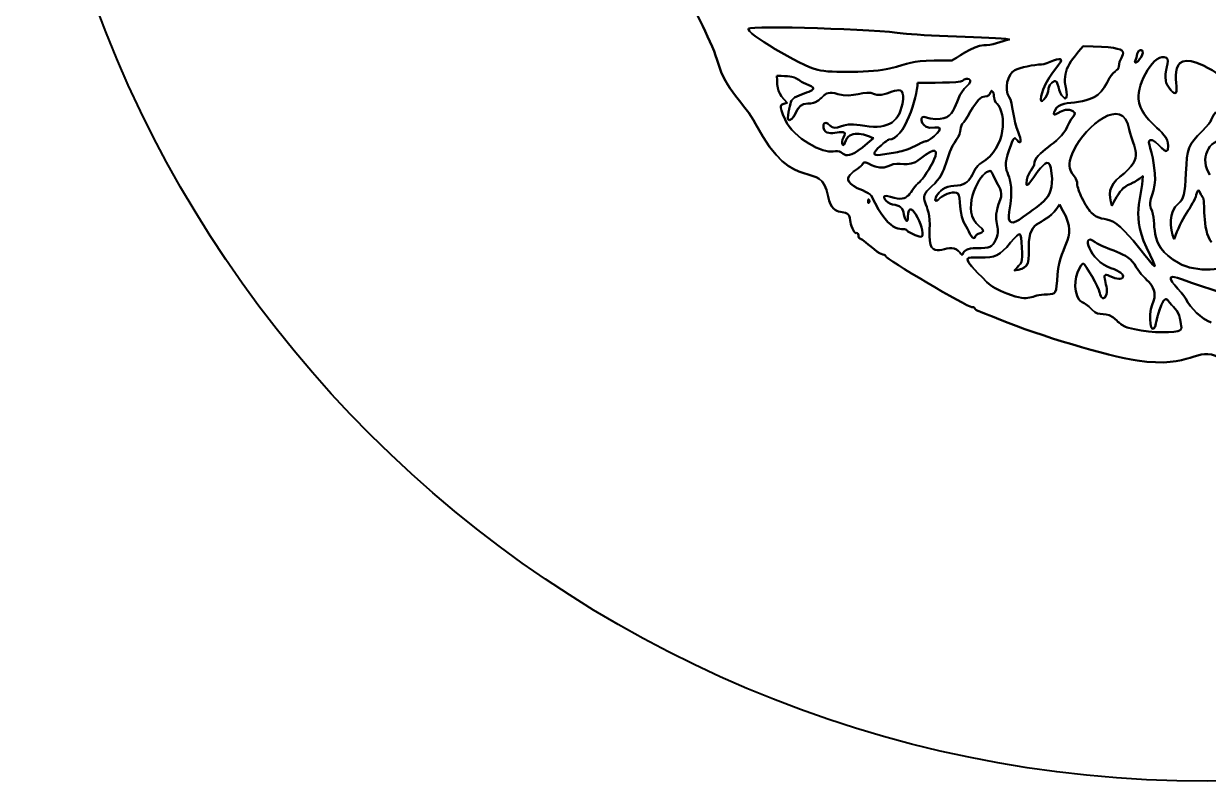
# Model space of a CAD drawing. Header units: millimetres. Extents: x -25 to 25, y -25 to 25.
# Drawn here: x -25 to 0.02, y -25 to -8.99 of the extents above; entities that cross this region are included whole.
import ezdxf

# ---------------------------------------------------------------- set-up
doc = ezdxf.new("R2010")
doc.units = ezdxf.units.MM
doc.layers.add('ModelSketch_Visible', color=7, linetype='Continuous', lineweight=40)

msp = doc.modelspace()

# ---------------------------------------------------------------- linework, layer by layer
at = {"layer": 'ModelSketch_Visible'}
for p, q in [((-1.522, -9.766), (-1.502, -9.704)), ((-1.502, -9.704), (-1.522, -9.766)), ((-1.481, -9.631), (-1.502, -9.704)), ((-1.502, -9.704), (-1.481, -9.631)), ((-5.771, -9.772), (-5.398, -9.769)), ((-5.398, -9.769), (-5.771, -9.772)), ((-1.668, -15.42), (-1.668, -15.42)), ((-1.668, -15.42), (-1.668, -15.42))]:
    msp.add_line(p, q, dxfattribs=at)
msp.add_circle((0, 0), 25, dxfattribs=at)
msp.add_circle((0, 0), 25, dxfattribs=at)
for points, knots in [([(-10.659, -9.047), (-10.958, -8.451), (-11.231, -7.679), (-11.436, -7.138), (-11.723, -6.384), (-11.781, -4.267), (-11.747, -3.109)], [0.04166667, 0.04166667, 0.04166667, 0.04166667, 0.0625, 0.0625, 0.0625, 0.08333333, 0.08333333, 0.08333333, 0.08333333]), ([(-11.747, -3.109), (-11.781, -4.267), (-11.723, -6.384), (-11.436, -7.138), (-11.231, -7.679), (-10.958, -8.451), (-10.659, -9.047)], [0.04166667, 0.04166667, 0.04166667, 0.04166667, 0.0625, 0.0625, 0.0625, 0.08333333, 0.08333333, 0.08333333, 0.08333333]), ([(-9.694, -9.095), (-9.773, -9.177), (-8.602, -9.876), (-8.229, -9.97), (-7.962, -10.038), (-7.049, -10.02), (-6.713, -9.94)], [0.625, 0.625, 0.625, 0.625, 0.75, 0.75, 0.75, 0.875, 0.875, 0.875, 0.875]), ([(-6.713, -9.94), (-7.049, -10.02), (-7.962, -10.038), (-8.229, -9.97), (-8.602, -9.876), (-9.773, -9.177), (-9.694, -9.095)], [0.625, 0.625, 0.625, 0.625, 0.75, 0.75, 0.75, 0.875, 0.875, 0.875, 0.875]), ([(-2.622, -9.466), (-1.393, -9.493), (-1.873, -9.613), (-1.873, -9.9), (-1.873, -9.981), (-1.999, -9.983), (-2.12, -10.238)], [0.65217391, 0.65217391, 0.65217391, 0.65217391, 0.69565217, 0.69565217, 0.69565217, 0.73913043, 0.73913043, 0.73913043, 0.73913043]), ([(-2.12, -10.238), (-1.999, -9.983), (-1.873, -9.981), (-1.873, -9.9), (-1.873, -9.613), (-1.393, -9.493), (-2.622, -9.466)], [0.65217391, 0.65217391, 0.65217391, 0.65217391, 0.69565217, 0.69565217, 0.69565217, 0.73913043, 0.73913043, 0.73913043, 0.73913043]), ([(-0.881, -10.2), (-0.86, -10.303), (-0.742, -10.461), (-0.686, -10.461), (-0.547, -10.461), (-0.963, -9.449), (-0.069, -9.885)], [0.65853659, 0.65853659, 0.65853659, 0.65853659, 0.68292683, 0.68292683, 0.68292683, 0.70731707, 0.70731707, 0.70731707, 0.70731707]), ([(-0.069, -9.885), (-0.963, -9.449), (-0.547, -10.461), (-0.686, -10.461), (-0.742, -10.461), (-0.86, -10.303), (-0.881, -10.2)], [0.65853659, 0.65853659, 0.65853659, 0.65853659, 0.68292683, 0.68292683, 0.68292683, 0.70731707, 0.70731707, 0.70731707, 0.70731707]), ([(-4.188, -10.543), (-4.293, -10.383), (-4.225, -10.054), (-4.071, -9.975), (-3.958, -9.918), (-3.661, -9.854), (-3.506, -9.854), (-3.388, -9.854), (-3.087, -9.666), (-3.087, -9.769), (-3.087, -9.836), (-3.434, -10.143), (-3.509, -10.52)], [0.2608696, 0.2608696, 0.2608696, 0.2608696, 0.3043478, 0.3043478, 0.3043478, 0.3478261, 0.3478261, 0.3478261, 0.3913043, 0.3913043, 0.3913043, 0.4347826, 0.4347826, 0.4347826, 0.4347826]), ([(-3.509, -10.52), (-3.434, -10.143), (-3.087, -9.836), (-3.087, -9.769), (-3.087, -9.666), (-3.388, -9.854), (-3.506, -9.854), (-3.661, -9.854), (-3.958, -9.918), (-4.071, -9.975), (-4.225, -10.054), (-4.293, -10.383), (-4.188, -10.543)], [0.2608696, 0.2608696, 0.2608696, 0.2608696, 0.3043478, 0.3043478, 0.3043478, 0.3478261, 0.3478261, 0.3478261, 0.3913043, 0.3913043, 0.3913043, 0.4347826, 0.4347826, 0.4347826, 0.4347826]), ([(-6.123, -10.241), (-6.123, -10.557), (-6.402, -11.439), (-6.729, -11.439), (-6.737, -11.439), (-7.272, -11.824), (-6.907, -11.762)], [0.5555556, 0.5555556, 0.5555556, 0.5555556, 0.6666667, 0.6666667, 0.6666667, 0.7777778, 0.7777778, 0.7777778, 0.7777778]), ([(-6.907, -11.762), (-7.272, -11.824), (-6.737, -11.439), (-6.729, -11.439), (-6.402, -11.439), (-6.123, -10.557), (-6.123, -10.241)], [0.5555556, 0.5555556, 0.5555556, 0.5555556, 0.6666667, 0.6666667, 0.6666667, 0.7777778, 0.7777778, 0.7777778, 0.7777778]), ([(-6.123, -10.241), (-5.933, -10.24), (-5.222, -10.248), (-5.17, -10.196), (-5.09, -10.116), (-4.912, -10.161), (-5.083, -10.312)], [0.7777778, 0.7777778, 0.7777778, 0.7777778, 0.8888889, 0.8888889, 0.8888889, 1, 1, 1, 1]), ([(-5.083, -10.312), (-4.912, -10.161), (-5.09, -10.116), (-5.17, -10.196), (-5.222, -10.248), (-5.933, -10.24), (-6.123, -10.241)], [0.7777778, 0.7777778, 0.7777778, 0.7777778, 0.8888889, 0.8888889, 0.8888889, 1, 1, 1, 1]), ([(-8.829, -11.027), (-8.911, -11.043), (-8.808, -10.698), (-8.798, -10.652), (-8.758, -10.447), (-8.079, -10.432), (-8.421, -10.29)], [0.8235294, 0.8235294, 0.8235294, 0.8235294, 0.8823529, 0.8823529, 0.8823529, 0.9411765, 0.9411765, 0.9411765, 0.9411765]), ([(-8.421, -10.29), (-8.079, -10.432), (-8.758, -10.447), (-8.798, -10.652), (-8.808, -10.698), (-8.911, -11.043), (-8.829, -11.027)], [0.8235294, 0.8235294, 0.8235294, 0.8235294, 0.8823529, 0.8823529, 0.8823529, 0.9411765, 0.9411765, 0.9411765, 0.9411765]), ([(-5.148, -11.071), (-5.054, -10.977), (-4.875, -10.528), (-4.703, -10.528), (-4.541, -10.528), (-4.593, -10.339), (-4.535, -10.431)], [0.9, 0.9, 0.9, 0.9, 0.95, 0.95, 0.95, 1, 1, 1, 1]), ([(-4.535, -10.431), (-4.593, -10.339), (-4.541, -10.528), (-4.703, -10.528), (-4.875, -10.528), (-5.054, -10.977), (-5.148, -11.071)], [0.9, 0.9, 0.9, 0.9, 0.95, 0.95, 0.95, 1, 1, 1, 1]), ([(-3.337, -10.303), (-3.349, -10.326), (-3.357, -10.349), (-3.357, -10.367), (-3.357, -10.514), (-3.561, -10.778), (-3.509, -10.52)], [0.43478261, 0.43478261, 0.43478261, 0.43478261, 0.45652174, 0.45652174, 0.45652174, 0.5, 0.5, 0.5, 0.5]), ([(-3.509, -10.52), (-3.561, -10.778), (-3.357, -10.514), (-3.357, -10.367), (-3.357, -10.349), (-3.349, -10.326), (-3.337, -10.303)], [0.43478261, 0.43478261, 0.43478261, 0.43478261, 0.47826087, 0.47826087, 0.47826087, 0.5, 0.5, 0.5, 0.5]), ([(-1.458, -10.58), (-1.406, -11.081), (-0.827, -11.234), (-0.827, -11.574), (-0.827, -11.892), (-1.086, -11.402), (-1.216, -11.452)], [0.56097561, 0.56097561, 0.56097561, 0.56097561, 0.58536585, 0.58536585, 0.58536585, 0.6097561, 0.6097561, 0.6097561, 0.6097561]), ([(-1.216, -11.452), (-1.086, -11.402), (-0.827, -11.892), (-0.827, -11.574), (-0.827, -11.234), (-1.406, -11.081), (-1.458, -10.58)], [0.56097561, 0.56097561, 0.56097561, 0.56097561, 0.58536585, 0.58536585, 0.58536585, 0.6097561, 0.6097561, 0.6097561, 0.6097561]), ([(-6.179, -11.578), (-6.07, -11.52), (-5.961, -11.472), (-5.935, -11.472), (-5.869, -11.472), (-5.457, -11.132), (-5.76, -11.185)], [0.2222222, 0.2222222, 0.2222222, 0.2222222, 0.3333333, 0.3333333, 0.3333333, 0.4444444, 0.4444444, 0.4444444, 0.4444444]), ([(-5.76, -11.185), (-5.457, -11.132), (-5.869, -11.472), (-5.935, -11.472), (-5.961, -11.472), (-6.07, -11.52), (-6.179, -11.578)], [0.2222222, 0.2222222, 0.2222222, 0.2222222, 0.3333333, 0.3333333, 0.3333333, 0.4444444, 0.4444444, 0.4444444, 0.4444444]), ([(-5.82, -12.424), (-5.462, -12.116), (-5.56, -11.796), (-5.298, -11.441), (-5.169, -11.265), (-5.248, -11.171), (-5.148, -11.071)], [0.8, 0.8, 0.8, 0.8, 0.85, 0.85, 0.85, 0.9, 0.9, 0.9, 0.9]), ([(-5.148, -11.071), (-5.248, -11.171), (-5.169, -11.265), (-5.298, -11.441), (-5.56, -11.796), (-5.462, -12.116), (-5.82, -12.424)], [0.8, 0.8, 0.8, 0.8, 0.85, 0.85, 0.85, 0.9, 0.9, 0.9, 0.9]), ([(-2.96, -11.17), (-3.108, -11.521), (-3.661, -11.7), (-3.661, -11.971), (-3.661, -12.025), (-3.78, -12.112), (-3.814, -12.293)], [0.86956522, 0.86956522, 0.86956522, 0.86956522, 0.91304348, 0.91304348, 0.91304348, 0.95652174, 0.95652174, 0.95652174, 0.95652174]), ([(-3.814, -12.293), (-3.78, -12.112), (-3.661, -12.025), (-3.661, -11.971), (-3.661, -11.7), (-3.108, -11.521), (-2.96, -11.17)], [0.86956522, 0.86956522, 0.86956522, 0.86956522, 0.91304348, 0.91304348, 0.91304348, 0.95652174, 0.95652174, 0.95652174, 0.95652174]), ([(-4.771, -11.932), (-5.016, -12.077), (-4.92, -12.417), (-5.354, -12.417), (-5.724, -12.417), (-5.865, -12.898), (-5.642, -12.675), (-5.545, -12.579), (-5.336, -12.526), (-5.269, -12.581)], [0.1, 0.1, 0.1, 0.1, 0.15, 0.15, 0.15, 0.2, 0.2, 0.2, 0.25, 0.25, 0.25, 0.25]), ([(-5.269, -12.581), (-5.336, -12.526), (-5.545, -12.579), (-5.642, -12.675), (-5.865, -12.898), (-5.724, -12.417), (-5.354, -12.417), (-4.92, -12.417), (-5.016, -12.077), (-4.771, -11.932)], [0.1, 0.1, 0.1, 0.1, 0.15, 0.15, 0.15, 0.2, 0.2, 0.2, 0.25, 0.25, 0.25, 0.25]), ([(-7.422, -13.417), (-7.34, -13.386), (-7.393, -13.531), (-7.345, -13.531), (-7.315, -13.531), (-7.227, -13.597), (-7.042, -13.758)], [0.1875, 0.1875, 0.1875, 0.1875, 0.20833333, 0.20833333, 0.20833333, 0.22916667, 0.22916667, 0.22916667, 0.22916667]), ([(-7.042, -13.758), (-7.227, -13.597), (-7.315, -13.531), (-7.345, -13.531), (-7.393, -13.531), (-7.34, -13.386), (-7.422, -13.417)], [0.1875, 0.1875, 0.1875, 0.1875, 0.20833333, 0.20833333, 0.20833333, 0.22916667, 0.22916667, 0.22916667, 0.22916667]), ([(-4.85, -15.059), (-4.943, -15.03), (-4.877, -14.981), (-4.973, -14.981), (-5.075, -14.981), (-6.798, -13.958), (-6.798, -13.902), (-6.798, -13.851), (-6.866, -13.912), (-7.042, -13.758)], [0.22916667, 0.22916667, 0.22916667, 0.22916667, 0.25, 0.25, 0.25, 0.27083333, 0.27083333, 0.27083333, 0.29166667, 0.29166667, 0.29166667, 0.29166667]), ([(-7.042, -13.758), (-6.866, -13.912), (-6.798, -13.851), (-6.798, -13.902), (-6.798, -13.958), (-5.075, -14.981), (-4.973, -14.981), (-4.877, -14.981), (-4.943, -15.03), (-4.85, -15.059)], [0.22916667, 0.22916667, 0.22916667, 0.22916667, 0.25, 0.25, 0.25, 0.27083333, 0.27083333, 0.27083333, 0.29166667, 0.29166667, 0.29166667, 0.29166667]), ([(-4.471, -13.55), (-4.555, -13.722), (-4.579, -13.733), (-4.876, -13.733), (-5.301, -13.733), (-5.083, -14.001), (-5.259, -13.797)], [0.6, 0.6, 0.6, 0.6, 0.65, 0.65, 0.65, 0.7, 0.7, 0.7, 0.7]), ([(-5.259, -13.797), (-5.083, -14.001), (-5.301, -13.733), (-4.876, -13.733), (-4.579, -13.733), (-4.555, -13.722), (-4.471, -13.55)], [0.6, 0.6, 0.6, 0.6, 0.65, 0.65, 0.65, 0.7, 0.7, 0.7, 0.7]), ([(-4.156, -13.617), (-4.397, -13.896), (-4.477, -13.935), (-4.803, -13.935), (-5.102, -13.935), (-5.262, -13.86), (-4.656, -14.454)], [0.3, 0.3, 0.3, 0.3, 0.4, 0.4, 0.4, 0.5, 0.5, 0.5, 0.5]), ([(-4.656, -14.454), (-5.262, -13.86), (-5.102, -13.935), (-4.803, -13.935), (-4.477, -13.935), (-4.397, -13.896), (-4.156, -13.617)], [0.3, 0.3, 0.3, 0.3, 0.4, 0.4, 0.4, 0.5, 0.5, 0.5, 0.5]), ([(0.604, -14.008), (1.111, -13.529), (0.76, -14.374), (0.535, -14.374), (0.257, -14.374), (0.725, -14.566), (0.725, -14.659), (0.725, -14.918), (-0.597, -14.34), (-0.732, -14.34), (-0.911, -14.34), (-0.531, -14.664), (-0.458, -14.806), (-0.353, -15.014), (-0.131, -15.222), (0.076, -15.307)], [0.3414634, 0.3414634, 0.3414634, 0.3414634, 0.3658537, 0.3658537, 0.3658537, 0.3902439, 0.3902439, 0.3902439, 0.4146341, 0.4146341, 0.4146341, 0.4390244, 0.4390244, 0.4390244, 0.4634146, 0.4634146, 0.4634146, 0.4634146]), ([(0.076, -15.307), (-0.131, -15.222), (-0.353, -15.014), (-0.458, -14.806), (-0.531, -14.664), (-0.911, -14.34), (-0.732, -14.34), (-0.597, -14.34), (0.725, -14.918), (0.725, -14.659), (0.725, -14.566), (0.257, -14.374), (0.535, -14.374), (0.76, -14.374), (1.111, -13.529), (0.604, -14.008)], [0.3414634, 0.3414634, 0.3414634, 0.3414634, 0.3658537, 0.3658537, 0.3658537, 0.3902439, 0.3902439, 0.3902439, 0.4146341, 0.4146341, 0.4146341, 0.4390244, 0.4390244, 0.4390244, 0.4634146, 0.4634146, 0.4634146, 0.4634146]), ([(-2.442, -15.028), (-2.62, -14.821), (-2.704, -14.949), (-2.78, -14.644), (-2.846, -14.384), (-2.664, -14.052), (-2.628, -14.057), (-2.581, -14.064), (-2.279, -14.589), (-2.279, -14.665)], [0.2941176, 0.2941176, 0.2941176, 0.2941176, 0.3529412, 0.3529412, 0.3529412, 0.4117647, 0.4117647, 0.4117647, 0.4705882, 0.4705882, 0.4705882, 0.4705882]), ([(-2.279, -14.665), (-2.279, -14.589), (-2.581, -14.064), (-2.628, -14.057), (-2.664, -14.052), (-2.846, -14.384), (-2.78, -14.644), (-2.704, -14.949), (-2.62, -14.821), (-2.442, -15.028)], [0.2941176, 0.2941176, 0.2941176, 0.2941176, 0.3529412, 0.3529412, 0.3529412, 0.4117647, 0.4117647, 0.4117647, 0.4705882, 0.4705882, 0.4705882, 0.4705882]), ([(-4.234, -14.695), (-3.694, -14.901), (-3.778, -14.711), (-3.379, -14.711), (-3.198, -14.711), (-3.194, -14.703), (-3.167, -14.293)], [0, 0, 0, 0, 0.1, 0.1, 0.1, 0.2, 0.2, 0.2, 0.2]), ([(-3.167, -14.293), (-3.194, -14.703), (-3.198, -14.711), (-3.379, -14.711), (-3.778, -14.711), (-3.694, -14.901), (-4.234, -14.695)], [0, 0, 0, 0, 0.1, 0.1, 0.1, 0.2, 0.2, 0.2, 0.2]), ([(-0.829, -14.845), (-0.838, -14.833), (-0.852, -14.816), (-0.881, -14.811), (-0.908, -14.824), (-0.931, -14.852), (-0.953, -14.888), (-0.971, -14.926), (-0.993, -14.979), (-1.016, -15.046), (-1.041, -15.127), (-1.07, -15.237), (-1.088, -15.32), (-1.1, -15.375)], [0.88235294, 0.88235294, 0.88235294, 0.88235294, 0.88602396, 0.88785947, 0.88969497, 0.89336599, 0.89703701, 0.90070803, 0.90437904, 0.91172108, 0.91906311, 0.92640514, 0.94108921, 0.94108921, 0.94108921, 0.94108921])]:
    msp.add_open_spline(points, degree=3, knots=knots, dxfattribs=at)
for points in [[(-10.659, -9.047), (-10.521, -9.322), (-10.378, -9.663), (-10.34, -9.805)], [(-10.34, -9.805), (-10.378, -9.663), (-10.521, -9.322), (-10.659, -9.047)], [(-6.426, -9.198), (-6.959, -9.112), (-9.628, -9.028), (-9.694, -9.095)], [(-9.694, -9.095), (-9.628, -9.028), (-6.959, -9.112), (-6.426, -9.198)], [(-4.184, -9.323), (-4.483, -9.272), (-6.113, -9.248), (-6.426, -9.198)], [(-6.426, -9.198), (-6.113, -9.248), (-4.483, -9.272), (-4.184, -9.323)], [(-4.724, -9.448), (-4.947, -9.449), (-5.339, -9.752), (-5.398, -9.769)], [(-5.398, -9.769), (-5.339, -9.752), (-4.947, -9.449), (-4.724, -9.448)], [(-4.184, -9.323), (-4.348, -9.374), (-4.57, -9.447), (-4.724, -9.448)], [(-4.724, -9.448), (-4.57, -9.447), (-4.348, -9.374), (-4.184, -9.323)], [(-2.987, -10.375), (-3.078, -9.982), (-2.904, -9.79), (-2.622, -9.466)], [(-2.622, -9.466), (-2.904, -9.79), (-3.078, -9.982), (-2.987, -10.375)], [(-1.522, -9.766), (-1.578, -9.911), (-1.37, -9.713), (-1.368, -9.609)], [(-1.368, -9.609), (-1.37, -9.713), (-1.578, -9.911), (-1.522, -9.766)], [(-0.865, -9.716), (-1.104, -9.564), (-1.49, -10.27), (-1.458, -10.58)], [(-1.458, -10.58), (-1.49, -10.27), (-1.104, -9.564), (-0.865, -9.716)], [(-1.368, -9.609), (-1.366, -9.52), (-1.458, -9.538), (-1.481, -9.631)], [(-1.481, -9.631), (-1.458, -9.538), (-1.366, -9.52), (-1.368, -9.609)], [(-0.881, -10.2), (-0.921, -10.001), (-0.778, -9.771), (-0.865, -9.716)], [(-0.865, -9.716), (-0.778, -9.771), (-0.921, -10.001), (-0.881, -10.2)], [(-9.543, -11.11), (-9.773, -10.667), (-10.179, -10.405), (-10.34, -9.805)], [(-10.34, -9.805), (-10.179, -10.405), (-9.773, -10.667), (-9.543, -11.11)], [(-5.771, -9.772), (-6.273, -9.777), (-6.283, -9.838), (-6.713, -9.94)], [(-6.713, -9.94), (-6.283, -9.838), (-6.273, -9.777), (-5.771, -9.772)], [(0.255, -10.095), (0.235, -10.057), (0.089, -9.962), (-0.069, -9.885)], [(-0.069, -9.885), (0.089, -9.962), (0.235, -10.057), (0.255, -10.095)], [(-8.421, -10.29), (-8.78, -10.142), (-8.577, -10.104), (-9.091, -10.095)], [(-9.091, -10.095), (-9.091, -10.391), (-9.073, -10.454), (-8.875, -10.666)], [(-8.875, -10.666), (-9.073, -10.454), (-9.091, -10.391), (-9.091, -10.095)], [(-9.091, -10.095), (-8.577, -10.104), (-8.78, -10.142), (-8.421, -10.29)], [(-6.442, -10.683), (-6.335, -10.112), (-6.802, -10.597), (-7.03, -10.479)], [(-7.03, -10.479), (-6.802, -10.597), (-6.335, -10.112), (-6.442, -10.683)], [(-3.288, -10.24), (-3.307, -10.257), (-3.324, -10.28), (-3.337, -10.303)], [(-3.337, -10.303), (-3.324, -10.28), (-3.307, -10.257), (-3.288, -10.24)], [(-3.288, -10.24), (-3.141, -10.107), (-3.175, -10.371), (-3.082, -10.501)], [(-3.082, -10.501), (-3.175, -10.371), (-3.141, -10.107), (-3.288, -10.24)], [(-2.12, -10.238), (-2.409, -10.849), (-3.08, -10.515), (-3.218, -10.819)], [(-3.218, -10.819), (-3.08, -10.515), (-2.409, -10.849), (-2.12, -10.238)], [(-7.803, -10.479), (-8.176, -10.353), (-8.077, -10.676), (-8.439, -10.679)], [(-8.439, -10.679), (-8.077, -10.676), (-8.176, -10.353), (-7.803, -10.479)], [(-7.03, -10.479), (-7.225, -10.378), (-7.498, -10.582), (-7.803, -10.479)], [(-7.803, -10.479), (-7.498, -10.582), (-7.225, -10.378), (-7.03, -10.479)], [(-5.083, -10.312), (-5.427, -10.617), (-5.208, -11.169), (-5.988, -10.963)], [(-5.988, -10.963), (-5.208, -11.169), (-5.427, -10.617), (-5.083, -10.312)], [(-4.535, -10.431), (-4.486, -10.508), (-4.533, -10.6), (-4.441, -10.687)], [(-4.441, -10.687), (-4.533, -10.6), (-4.486, -10.508), (-4.535, -10.431)], [(-3.082, -10.501), (-2.99, -10.631), (-2.943, -10.568), (-2.987, -10.375)], [(-2.987, -10.375), (-2.943, -10.568), (-2.99, -10.631), (-3.082, -10.501)], [(-2.816, -11.648), (-2.578, -11.173), (-1.787, -10.481), (-1.65, -11.229)], [(-1.65, -11.229), (-1.787, -10.481), (-2.578, -11.173), (-2.816, -11.648)], [(-8.875, -10.666), (-9.033, -10.707), (-9.066, -10.685), (-8.92, -11.016)], [(-8.92, -11.016), (-9.066, -10.685), (-9.033, -10.707), (-8.875, -10.666)], [(-8.439, -10.679), (-8.723, -10.68), (-8.67, -10.996), (-8.829, -11.027)], [(-8.829, -11.027), (-8.67, -10.996), (-8.723, -10.68), (-8.439, -10.679)], [(-7.335, -11.135), (-6.786, -11.24), (-6.521, -11.106), (-6.442, -10.683)], [(-6.442, -10.683), (-6.521, -11.106), (-6.786, -11.24), (-7.335, -11.135)], [(-4.441, -10.687), (-4.247, -10.873), (-4.236, -11.616), (-4.771, -11.932)], [(-4.771, -11.932), (-4.236, -11.616), (-4.247, -10.873), (-4.441, -10.687)], [(-3.998, -11.28), (-4.098, -11.053), (-4.115, -10.654), (-4.188, -10.543)], [(-4.188, -10.543), (-4.115, -10.654), (-4.098, -11.053), (-3.998, -11.28)], [(-3.218, -10.819), (-3.338, -11.082), (-3.038, -10.695), (-2.832, -10.846)], [(-2.832, -10.846), (-3.038, -10.695), (-3.338, -11.082), (-3.218, -10.819)], [(-5.988, -10.963), (-6.085, -10.937), (-6.066, -11.238), (-5.76, -11.185)], [(-5.76, -11.185), (-6.066, -11.238), (-6.085, -10.937), (-5.988, -10.963)], [(-2.832, -10.846), (-2.742, -10.912), (-2.858, -10.925), (-2.96, -11.17)], [(-2.96, -11.17), (-2.858, -10.925), (-2.742, -10.912), (-2.832, -10.846)], [(-0.115, -11.264), (0.178, -10.972), (0.016, -11.052), (0.176, -10.862)], [(0.176, -10.862), (0.016, -11.052), (0.178, -10.972), (-0.115, -11.264)], [(-9.543, -11.11), (-8.726, -12.69), (-8.159, -11.8), (-8.009, -12.644)], [(-8.009, -12.644), (-8.159, -11.8), (-8.726, -12.69), (-9.543, -11.11)], [(-8.92, -11.016), (-8.738, -11.428), (-8.109, -11.735), (-7.906, -11.691)], [(-7.906, -11.691), (-8.109, -11.735), (-8.738, -11.428), (-8.92, -11.016)], [(-8.108, -11.19), (-8.128, -11.083), (-8.06, -11.054), (-7.979, -11.135)], [(-7.979, -11.135), (-8.06, -11.054), (-8.128, -11.083), (-8.108, -11.19)], [(-8.108, -11.19), (-8.054, -11.469), (-7.543, -11.118), (-7.687, -11.395)], [(-7.687, -11.395), (-7.543, -11.118), (-8.054, -11.469), (-8.108, -11.19)], [(-7.335, -11.135), (-7.743, -11.058), (-7.82, -11.294), (-7.979, -11.135)], [(-7.979, -11.135), (-7.82, -11.294), (-7.743, -11.058), (-7.335, -11.135)], [(-1.847, -12.227), (-1.29, -11.789), (-1.574, -11.651), (-1.65, -11.229)], [(-1.65, -11.229), (-1.574, -11.651), (-1.29, -11.789), (-1.847, -12.227)], [(-7.906, -11.691), (-7.595, -11.623), (-7.778, -12.057), (-7.055, -11.411)], [(-7.055, -11.411), (-7.778, -12.057), (-7.595, -11.623), (-7.906, -11.691)], [(-7.66, -11.512), (-7.695, -11.623), (-7.748, -11.514), (-7.687, -11.395)], [(-7.687, -11.395), (-7.748, -11.514), (-7.695, -11.623), (-7.66, -11.512)], [(-7.66, -11.512), (-7.612, -11.362), (-7.512, -11.316), (-7.399, -11.317)], [(-7.399, -11.317), (-7.512, -11.316), (-7.612, -11.362), (-7.66, -11.512)], [(-7.399, -11.317), (-7.285, -11.319), (-7.158, -11.368), (-7.055, -11.411)], [(-7.055, -11.411), (-7.158, -11.368), (-7.285, -11.319), (-7.399, -11.317)], [(-6.074, -12.332), (-5.979, -12.259), (-5.357, -11.286), (-6.07, -11.85)], [(-6.07, -11.85), (-5.357, -11.286), (-5.979, -12.259), (-6.074, -12.332)], [(-4.187, -11.658), (-4.09, -11.39), (-4.078, -11.376), (-4.02, -11.455)], [(-4.02, -11.455), (-4.078, -11.376), (-4.09, -11.39), (-4.187, -11.658)], [(-4.02, -11.455), (-3.938, -11.567), (-3.923, -11.448), (-3.998, -11.28)], [(-3.998, -11.28), (-3.923, -11.448), (-3.938, -11.567), (-4.02, -11.455)], [(-1.216, -11.452), (-1.287, -11.479), (-1.156, -11.636), (-1.108, -12.157)], [(-1.108, -12.157), (-1.156, -11.636), (-1.287, -11.479), (-1.216, -11.452)], [(-0.455, -12.148), (-0.432, -11.615), (-0.41, -11.558), (-0.115, -11.264)], [(-0.115, -11.264), (-0.41, -11.558), (-0.432, -11.615), (-0.455, -12.148)], [(0.383, -11.439), (0, -11.439), (-0.166, -11.862), (0.048, -12.185)], [(0.048, -12.185), (-0.166, -11.862), (0, -11.439), (0.383, -11.439)], [(-6.544, -11.704), (-6.664, -11.728), (-6.783, -11.741), (-6.907, -11.762)], [(-6.907, -11.762), (-6.783, -11.741), (-6.664, -11.728), (-6.544, -11.704)], [(-6.179, -11.578), (-6.305, -11.645), (-6.425, -11.681), (-6.544, -11.704)], [(-6.544, -11.704), (-6.425, -11.681), (-6.305, -11.645), (-6.179, -11.578)], [(-4.186, -12.965), (-4.02, -12.01), (-4.411, -12.274), (-4.187, -11.658)], [(-4.187, -11.658), (-4.411, -12.274), (-4.02, -12.01), (-4.186, -12.965)], [(-3.814, -12.293), (-3.898, -12.744), (-3.388, -11.597), (-3.308, -12.036)], [(-3.308, -12.036), (-3.388, -11.597), (-3.898, -12.744), (-3.814, -12.293)], [(-2.816, -11.648), (-3.072, -12.161), (-2.75, -12.155), (-2.75, -12.378)], [(-2.75, -12.378), (-2.75, -12.155), (-3.072, -12.161), (-2.816, -11.648)], [(-7.282, -11.96), (-7.324, -12.069), (-7.944, -12.261), (-7.288, -12.513)], [(-7.288, -12.513), (-7.944, -12.261), (-7.324, -12.069), (-7.282, -11.96)], [(-6.723, -11.992), (-7.021, -12.146), (-7.225, -11.813), (-7.282, -11.96)], [(-7.282, -11.96), (-7.225, -11.813), (-7.021, -12.146), (-6.723, -11.992)], [(-6.07, -11.85), (-6.35, -12.071), (-6.491, -11.872), (-6.723, -11.992)], [(-6.723, -11.992), (-6.491, -11.872), (-6.35, -12.071), (-6.07, -11.85)], [(-4.825, -13.266), (-5.205, -12.967), (-4.86, -12.233), (-4.663, -12.131)], [(-4.663, -12.131), (-4.86, -12.233), (-5.205, -12.967), (-4.825, -13.266)], [(-4.503, -12.242), (-4.571, -12.086), (-4.572, -12.084), (-4.663, -12.131)], [(-4.663, -12.131), (-4.572, -12.084), (-4.571, -12.086), (-4.503, -12.242)], [(-4.503, -12.242), (-4.422, -12.428), (-4.301, -12.527), (-4.378, -12.716)], [(-4.378, -12.716), (-4.301, -12.527), (-4.422, -12.428), (-4.503, -12.242)], [(-3.308, -12.036), (-3.185, -12.71), (-3.514, -12.774), (-3.893, -13.075)], [(-3.893, -13.075), (-3.514, -12.774), (-3.185, -12.71), (-3.308, -12.036)], [(-1.847, -12.227), (-2.093, -12.421), (-2.09, -12.604), (-2.02, -12.839)], [(-2.02, -12.839), (-2.09, -12.604), (-2.093, -12.421), (-1.847, -12.227)], [(-2.02, -12.839), (-1.719, -12.264), (-1.731, -12.515), (-1.367, -12.209)], [(-1.367, -12.209), (-1.731, -12.515), (-1.719, -12.264), (-2.02, -12.839)], [(-1.367, -12.209), (-1.369, -12.717), (-1.659, -13.001), (-1.213, -13.881)], [(-1.213, -13.881), (-1.659, -13.001), (-1.369, -12.717), (-1.367, -12.209)], [(-1.108, -12.157), (-1.075, -12.522), (-1.271, -12.754), (-1.197, -12.892)], [(-1.197, -12.892), (-1.271, -12.754), (-1.075, -12.522), (-1.108, -12.157)], [(-0.611, -12.791), (-0.499, -12.699), (-0.475, -12.598), (-0.455, -12.148)], [(-0.455, -12.148), (-0.475, -12.598), (-0.499, -12.699), (-0.611, -12.791)], [(-6.074, -12.332), (-6.305, -12.508), (-6.266, -12.799), (-6.693, -12.65)], [(-6.693, -12.65), (-6.266, -12.799), (-6.305, -12.508), (-6.074, -12.332)], [(-5.867, -13.34), (-5.822, -12.727), (-6.184, -12.737), (-5.82, -12.424)], [(-5.82, -12.424), (-6.184, -12.737), (-5.822, -12.727), (-5.867, -13.34)], [(-2.65, -12.675), (-2.708, -12.556), (-2.75, -12.439), (-2.75, -12.378)], [(-2.75, -12.378), (-2.75, -12.439), (-2.708, -12.556), (-2.65, -12.675)], [(-0.235, -12.609), (-0.184, -12.402), (-0.158, -12.607), (-0.102, -12.654)], [(-0.102, -12.654), (-0.158, -12.607), (-0.184, -12.402), (-0.235, -12.609)], [(-8.009, -12.644), (-7.915, -13.171), (-7.571, -12.813), (-7.547, -13.151)], [(-7.547, -13.151), (-7.571, -12.813), (-7.915, -13.171), (-8.009, -12.644)], [(-7.099, -12.624), (-7.111, -12.598), (-7.196, -12.548), (-7.288, -12.513)], [(-7.288, -12.513), (-7.196, -12.548), (-7.111, -12.598), (-7.099, -12.624)], [(-7.166, -12.735), (-7.168, -12.77), (-7.16, -12.79), (-7.148, -12.779)], [(-7.148, -12.779), (-7.16, -12.79), (-7.168, -12.77), (-7.166, -12.735)], [(-7.166, -12.735), (-7.163, -12.643), (-7.122, -12.753), (-7.148, -12.779)], [(-7.148, -12.779), (-7.122, -12.753), (-7.163, -12.643), (-7.166, -12.735)], [(-6.342, -13.363), (-6.404, -13.262), (-6.673, -13.549), (-7.099, -12.624)], [(-7.099, -12.624), (-6.673, -13.549), (-6.404, -13.262), (-6.342, -13.363)], [(-6.693, -12.65), (-6.97, -12.553), (-6.762, -12.805), (-6.649, -12.814)], [(-6.649, -12.814), (-6.762, -12.805), (-6.97, -12.553), (-6.693, -12.65)], [(-6.06, -13.494), (-5.877, -13.505), (-6.321, -12.536), (-6.325, -13.083)], [(-6.325, -13.083), (-6.321, -12.536), (-5.877, -13.505), (-6.06, -13.494)], [(-5.269, -12.581), (-5.2, -12.638), (-5.267, -13.024), (-5.097, -13.28)], [(-5.097, -13.28), (-5.267, -13.024), (-5.2, -12.638), (-5.269, -12.581)], [(-4.378, -12.716), (-4.581, -13.215), (-4.335, -13.269), (-4.471, -13.55)], [(-4.471, -13.55), (-4.335, -13.269), (-4.581, -13.215), (-4.378, -12.716)], [(-2.457, -12.98), (-2.519, -12.914), (-2.592, -12.794), (-2.65, -12.675)], [(-2.65, -12.675), (-2.592, -12.794), (-2.519, -12.914), (-2.457, -12.98)], [(-0.702, -13.547), (-0.569, -13.109), (-0.291, -12.831), (-0.235, -12.609)], [(-0.235, -12.609), (-0.291, -12.831), (-0.569, -13.109), (-0.702, -13.547)], [(0.085, -13.608), (-0.124, -13.354), (-0.037, -12.708), (-0.102, -12.654)], [(-0.102, -12.654), (-0.037, -12.708), (-0.124, -13.354), (0.085, -13.608)], [(-6.649, -12.814), (-6.495, -12.827), (-6.434, -12.88), (-6.41, -13.024)], [(-6.41, -13.024), (-6.434, -12.88), (-6.495, -12.827), (-6.649, -12.814)], [(-3.893, -13.075), (-4.128, -13.262), (-4.231, -13.223), (-4.186, -12.965)], [(-4.186, -12.965), (-4.231, -13.223), (-4.128, -13.262), (-3.893, -13.075)], [(-3.128, -12.812), (-3.414, -13.312), (-3.788, -13.059), (-3.771, -13.717)], [(-3.771, -13.717), (-3.788, -13.059), (-3.414, -13.312), (-3.128, -12.812)], [(-3.167, -14.293), (-3.121, -13.582), (-2.66, -13.555), (-3.128, -12.812)], [(-3.128, -12.812), (-2.66, -13.555), (-3.121, -13.582), (-3.167, -14.293)], [(-1.985, -13.182), (-2.185, -13.083), (-2.304, -13.143), (-2.457, -12.98)], [(-2.457, -12.98), (-2.304, -13.143), (-2.185, -13.083), (-1.985, -13.182)], [(-1.197, -12.892), (-1.113, -13.05), (-1.141, -13.239), (-1.103, -13.438)], [(-1.103, -13.438), (-1.141, -13.239), (-1.113, -13.05), (-1.197, -12.892)], [(-0.702, -13.547), (-0.806, -13.311), (-0.822, -12.966), (-0.611, -12.791)], [(-0.611, -12.791), (-0.822, -12.966), (-0.806, -13.311), (-0.702, -13.547)], [(-7.547, -13.151), (-7.541, -13.229), (-7.464, -13.433), (-7.422, -13.417)], [(-7.422, -13.417), (-7.464, -13.433), (-7.541, -13.229), (-7.547, -13.151)], [(-6.325, -13.083), (-6.326, -13.21), (-6.386, -13.168), (-6.41, -13.024)], [(-6.41, -13.024), (-6.386, -13.168), (-6.326, -13.21), (-6.325, -13.083)], [(-1.213, -13.881), (-0.831, -14.634), (-1.629, -13.358), (-1.985, -13.182)], [(-1.985, -13.182), (-1.629, -13.358), (-0.831, -14.634), (-1.213, -13.881)], [(-6.342, -13.363), (-6.317, -13.403), (-6.129, -13.49), (-6.06, -13.494)], [(-6.06, -13.494), (-6.129, -13.49), (-6.317, -13.403), (-6.342, -13.363)], [(-5.259, -13.797), (-5.463, -13.558), (-5.925, -14.133), (-5.867, -13.34)], [(-5.867, -13.34), (-5.925, -14.133), (-5.463, -13.558), (-5.259, -13.797)], [(-5.097, -13.28), (-5.022, -13.394), (-4.952, -13.624), (-4.897, -13.48)], [(-4.897, -13.48), (-4.952, -13.624), (-5.022, -13.394), (-5.097, -13.28)], [(-4.825, -13.266), (-4.606, -13.439), (-4.861, -13.387), (-4.897, -13.48)], [(-4.897, -13.48), (-4.861, -13.387), (-4.606, -13.439), (-4.825, -13.266)], [(-3.922, -13.724), (-3.943, -13.365), (-3.933, -13.359), (-4.156, -13.617)], [(-4.156, -13.617), (-3.933, -13.359), (-3.943, -13.365), (-3.922, -13.724)], [(-2.038, -14.155), (-2.485, -14.009), (-2.696, -13.368), (-2.374, -13.606)], [(-2.374, -13.606), (-2.696, -13.368), (-2.485, -14.009), (-2.038, -14.155)], [(-1.103, -13.438), (-1.066, -13.638), (-0.962, -13.848), (-0.613, -14.047)], [(-0.613, -14.047), (-0.962, -13.848), (-1.066, -13.638), (-1.103, -13.438)], [(-3.771, -13.717), (-3.76, -14.156), (-3.824, -14.152), (-4.083, -14.21)], [(-4.083, -14.21), (-3.824, -14.152), (-3.76, -14.156), (-3.771, -13.717)], [(-4.083, -14.21), (-3.908, -14.022), (-3.903, -14.063), (-3.922, -13.724)], [(-3.922, -13.724), (-3.903, -14.063), (-3.908, -14.022), (-4.083, -14.21)], [(-2.374, -13.606), (-2.132, -13.783), (-1.676, -13.799), (-1.503, -14.133)], [(-1.503, -14.133), (-1.676, -13.799), (-2.132, -13.783), (-2.374, -13.606)], [(-0.613, -14.047), (-0.232, -14.264), (0.393, -14.208), (0.604, -14.008)], [(0.604, -14.008), (0.393, -14.208), (-0.232, -14.264), (-0.613, -14.047)], [(-2.143, -14.744), (-2.051, -14.573), (-2.312, -14.194), (-2.063, -14.324)], [(-2.063, -14.324), (-2.312, -14.194), (-2.051, -14.573), (-2.143, -14.744)], [(-2.063, -14.324), (-1.76, -14.481), (-1.635, -14.286), (-2.038, -14.155)], [(-2.038, -14.155), (-1.635, -14.286), (-1.76, -14.481), (-2.063, -14.324)], [(-1.503, -14.133), (-1.344, -14.441), (-0.983, -14.506), (-1.165, -14.93)], [(-1.165, -14.93), (-0.983, -14.506), (-1.344, -14.441), (-1.503, -14.133)], [(-4.656, -14.454), (-4.563, -14.544), (-4.432, -14.62), (-4.234, -14.695)], [(-4.234, -14.695), (-4.432, -14.62), (-4.563, -14.544), (-4.656, -14.454)], [(-2.237, -14.772), (-2.262, -14.742), (-2.278, -14.689), (-2.279, -14.665)], [(-2.279, -14.665), (-2.278, -14.689), (-2.262, -14.742), (-2.237, -14.772)], [(-2.143, -14.744), (-2.178, -14.81), (-2.212, -14.802), (-2.237, -14.772)], [(-2.237, -14.772), (-2.212, -14.802), (-2.178, -14.81), (-2.143, -14.744)], [(-1.1, -15.375), (-1.1, -15.375), (-0.96, -14.656), (-0.829, -14.845)], [(-1.165, -14.93), (-1.265, -15.165), (-1.193, -15.619), (-1.1, -15.375)], [(-1.1, -15.375), (-1.193, -15.619), (-1.265, -15.165), (-1.165, -14.93)], [(-0.829, -14.845), (-0.743, -14.971), (-0.605, -15.057), (-0.581, -15.217)], [(-0.581, -15.217), (-0.605, -15.057), (-0.743, -14.971), (-0.829, -14.845)], [(-4.85, -15.059), (-4.818, -15.069), (-4.601, -15.155), (-4.369, -15.25)], [(-4.369, -15.25), (-4.601, -15.155), (-4.818, -15.069), (-4.85, -15.059)], [(-1.485, -16.108), (-2.119, -16.01), (-3.567, -15.579), (-4.369, -15.25)], [(-4.369, -15.25), (-3.567, -15.579), (-2.119, -16.01), (-1.485, -16.108)], [(-1.917, -15.264), (-2.151, -15.023), (-2.273, -15.225), (-2.442, -15.028)], [(-2.442, -15.028), (-2.273, -15.225), (-2.151, -15.023), (-1.917, -15.264)], [(-0.625, -15.49), (-0.516, -15.458), (-0.552, -15.405), (-0.581, -15.217)], [(-0.581, -15.217), (-0.552, -15.405), (-0.516, -15.458), (-0.625, -15.49)], [(-1.668, -15.42), (-1.741, -15.401), (-1.851, -15.331), (-1.917, -15.264)], [(-1.917, -15.264), (-1.851, -15.331), (-1.741, -15.401), (-1.668, -15.42)], [(-0.625, -15.49), (-0.806, -15.542), (-1.351, -15.505), (-1.668, -15.42)], [(-1.668, -15.42), (-1.351, -15.505), (-0.806, -15.542), (-0.625, -15.49)], [(-1.485, -16.108), (-0.311, -16.29), (-0.247, -15.791), (0.257, -16.047)], [(0.257, -16.047), (-0.247, -15.791), (-0.311, -16.29), (-1.485, -16.108)]]:
    msp.add_open_spline(points, degree=3, dxfattribs=at)

doc.saveas('drawing.dxf')
